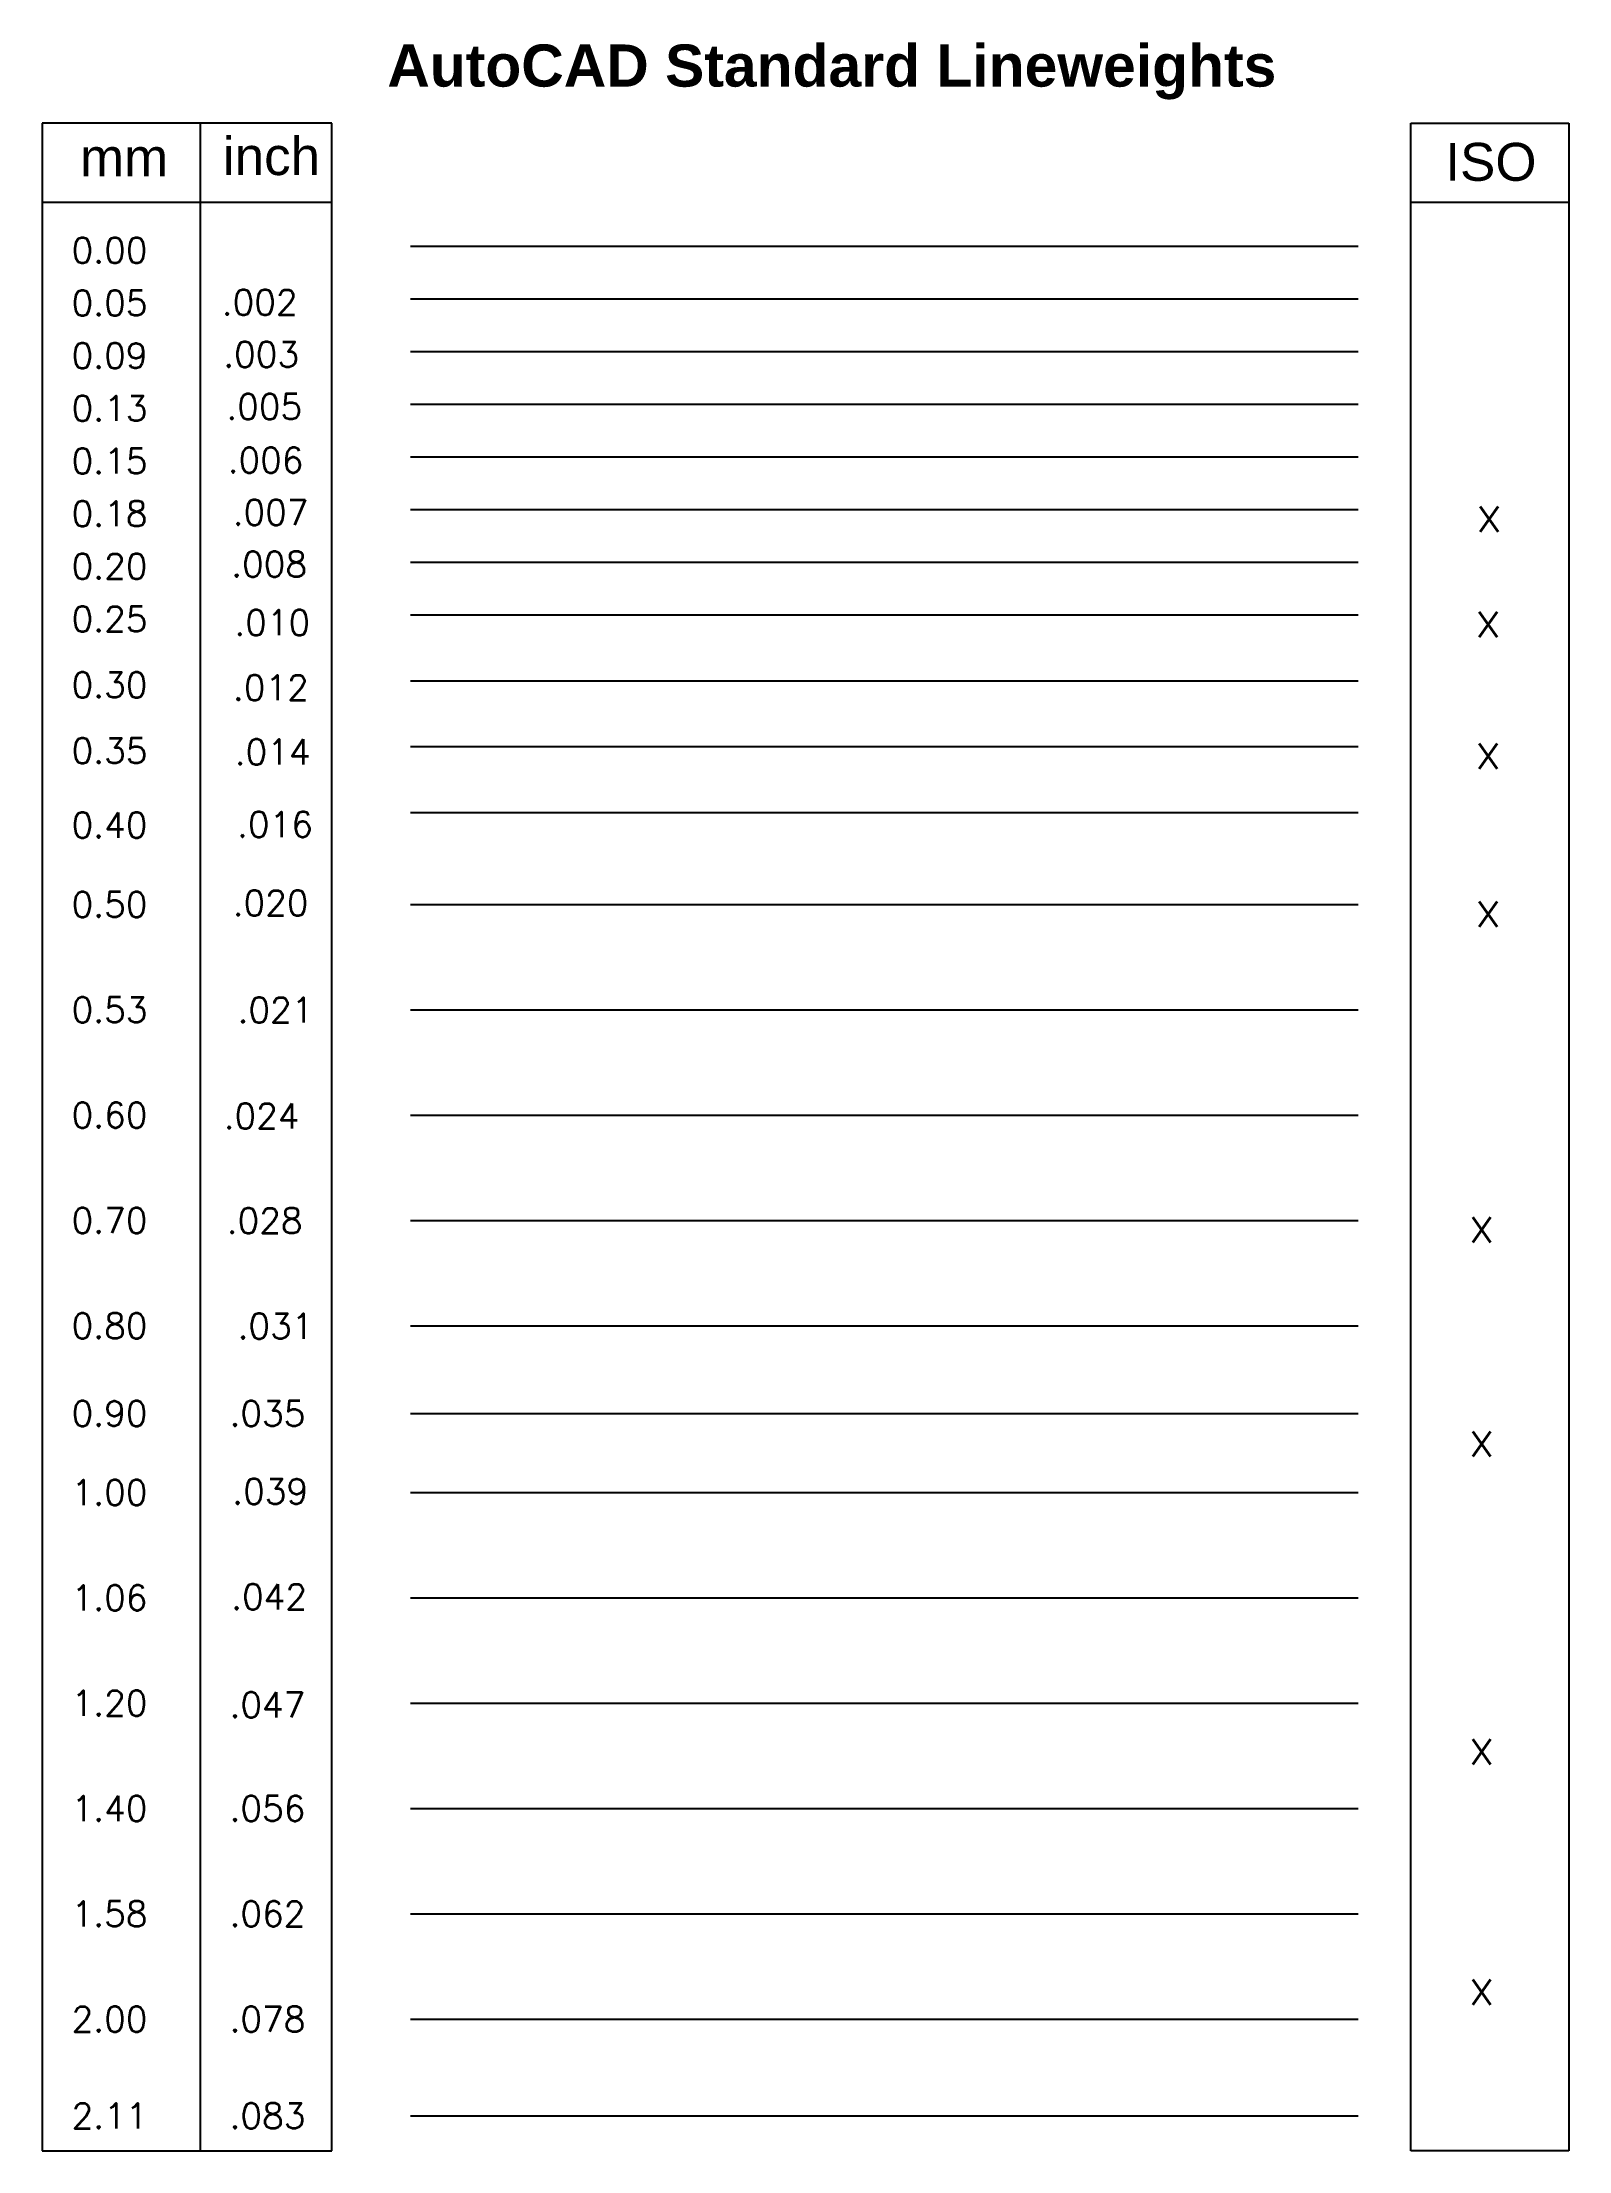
# Model space of a CAD drawing. Extents: x 0.2 to 7.5, y 0.4 to 10.4.
import ezdxf
from ezdxf.enums import TextEntityAlignment as Align

# ---------------------------------------------------------------- set-up
doc = ezdxf.new("R2010")
doc.units = 0
doc.layers.add('LINES', color=7, linetype='CONTINUOUS')
doc.layers.add('TEXT', color=7, linetype='CONTINUOUS')
doc.styles.add('ARIAL 0 HEIGHT', font='ARIAL.TTF')
doc.styles.add('ARIAL BOLD 0 HEIGHT', font='ARIALBD.TTF', dxfattribs={"oblique": 6.062601})
doc.styles.add('SIMPLEX 0 HEIGHT', font='SIMPLEX.SHX')

msp = doc.modelspace()

# ---------------------------------------------------------------- linework, layer by layer
at = {"layer": 'LINES', "linetype": 'CONTINUOUS'}
for p, q in [((0.25, 10), (0.25, 0.375)), ((1.625, 10), (0.25, 10)), ((1, 10), (1, 0.375)), ((1.625, 0.375), (1.625, 10)), ((6.75, 0.375), (6.75, 10)), ((6.75, 10), (7.5, 10)), ((7.5, 10), (7.5, 0.375)), ((0.25, 9.625), (1.625, 9.625)), ((6.75, 9.625), (7.5, 9.625)), ((2, 9.416), (6.5, 9.416)), ((2, 9.166), (6.5, 9.166)), ((2, 8.916), (6.5, 8.916)), ((2, 8.666), (6.5, 8.666)), ((2, 8.416), (6.5, 8.416)), ((2, 8.166), (6.5, 8.166)), ((2, 7.916), (6.5, 7.916)), ((2, 7.666), (6.5, 7.666)), ((2, 7.353), (6.5, 7.353)), ((2, 7.041), (6.5, 7.041)), ((2, 6.728), (6.5, 6.728)), ((2, 6.291), (6.5, 6.291)), ((2, 5.791), (6.5, 5.791)), ((2, 5.291), (6.5, 5.291)), ((2, 4.791), (6.5, 4.791)), ((2, 4.291), (6.5, 4.291)), ((2, 3.875), (6.5, 3.875)), ((2, 3.5), (6.5, 3.5)), ((2, 3), (6.5, 3)), ((2, 2.5), (6.5, 2.5)), ((2, 2), (6.5, 2)), ((2, 1.5), (6.5, 1.5)), ((2, 1), (6.5, 1)), ((2, 0.541), (6.5, 0.541)), ((0.25, 0.375), (1.625, 0.375)), ((7.5, 0.375), (6.75, 0.375))]:
    msp.add_line(p, q, dxfattribs=at)

# ---------------------------------------------------------------- texts
at = {"layer": 'LINES', "linetype": 'CONTINUOUS', "style": 'ARIAL 0 HEIGHT'}
msp.add_text('ISO', height=0.18, dxfattribs=at).set_placement((7.13, 9.726), align=Align.CENTER)
at = {"layer": 'LINES', "linetype": 'CONTINUOUS', "style": 'SIMPLEX 0 HEIGHT'}
for s, p in [('.002', (1.103, 9.089)), ('.003', (1.11, 8.842)), ('.005', (1.125, 8.594)), ('.006', (1.131, 8.34)), ('.007', (1.155, 8.092)), ('.008', (1.148, 7.846)), ('.010', (1.163, 7.569)), ('.012', (1.156, 7.26)), ('.014', (1.165, 6.955)), ('.016', (1.176, 6.611)), ('.020', (1.155, 6.238)), ('.021', (1.178, 5.73)), ('.024', (1.112, 5.227)), ('.028', (1.127, 4.73)), ('.031', (1.178, 4.23)), ('.039', (1.153, 3.445)), ('.042', (1.148, 2.945))]:
    msp.add_text(s, height=0.12, dxfattribs=at).set_placement(p)
for p in [(7.122, 8.15), (7.117, 7.65), (7.117, 7.025), (7.117, 6.275), (7.086, 4.776), (7.086, 3.76), (7.086, 2.299), (7.086, 1.158)]:
    msp.add_text('x', height=0.18, dxfattribs=at).set_placement(p, align=Align.MIDDLE)
for s, p in [('.047', (1.5, 2.492)), ('.056', (1.5, 2)), ('.062', (1.5, 1.5)), ('.078', (1.5, 1)), ('.083', (1.5, 0.541))]:
    msp.add_text(s, height=0.12, dxfattribs=at).set_placement(p, align=Align.MIDDLE_RIGHT)
at = {"layer": 'TEXT', "linetype": 'CONTINUOUS'}
for s, height, style, p in [('AutoCAD Standard Lineweights', 0.2, 'ARIAL BOLD 0 HEIGHT', (4, 10.173)), ('inch', 0.18, 'ARIAL 0 HEIGHT', (1.339, 9.753)), ('mm', 0.18, 'ARIAL 0 HEIGHT', (0.639, 9.747))]:
    msp.add_text(s, height=height, dxfattribs=dict(at, style=style)).set_placement(p, align=Align.CENTER)
at = {"layer": 'TEXT', "linetype": 'CONTINUOUS', "style": 'SIMPLEX 0 HEIGHT'}
for s, p in [('0.00', (0.75, 9.336)), ('0.05', (0.75, 9.086)), ('0.09', (0.75, 8.836)), ('0.13', (0.75, 8.586)), ('0.15', (0.75, 8.336)), ('0.18', (0.75, 8.086)), ('0.20', (0.75, 7.836)), ('0.25', (0.75, 7.586)), ('0.30', (0.75, 7.273)), ('0.35', (0.75, 6.961)), ('0.40', (0.75, 6.608))]:
    msp.add_text(s, height=0.12, dxfattribs=at).set_placement(p, align=Align.RIGHT)
for s, p in [('0.50', (0.75, 6.291)), ('0.53', (0.75, 5.791)), ('0.60', (0.75, 5.291)), ('0.70', (0.75, 4.791)), ('0.80', (0.75, 4.291)), ('0.90', (0.75, 3.875)), ('.035', (1.5, 3.875)), ('1.00', (0.75, 3.5)), ('1.06', (0.75, 3)), ('1.20', (0.75, 2.5)), ('1.40', (0.75, 2)), ('1.58', (0.75, 1.5)), ('2.00', (0.75, 1)), ('2.11', (0.75, 0.541))]:
    msp.add_text(s, height=0.12, dxfattribs=at).set_placement(p, align=Align.MIDDLE_RIGHT)

doc.saveas('drawing.dxf')
